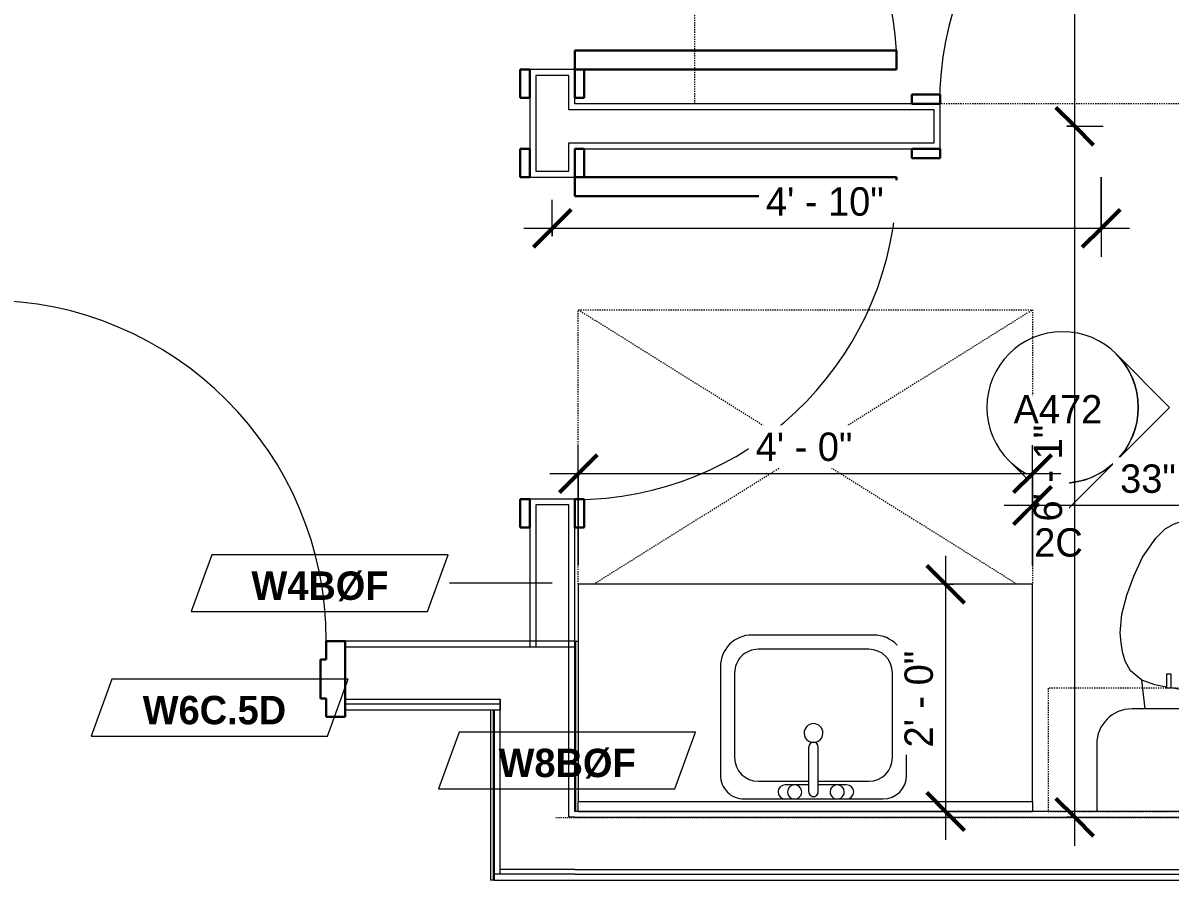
# Model space of a CAD drawing. Header units: inches. Extents: x -4010 to -1814, y 9846 to 12241.
# Drawn here: x -3125.5 to -3004.2, y 11718.1 to 11808.7 of the extents above; entities that cross this region are included whole.
import ezdxf

# ---------------------------------------------------------------- set-up
doc = ezdxf.new("R2010")
doc.units = ezdxf.units.IN
doc.header["$MEASUREMENT"] = 0
doc.linetypes.add('Dash', pattern=[0.25, 0.125, -0.125])
doc.linetypes.add('Dash 3_32_', pattern=[0.1875, 0.09375, -0.09375])
for name, color, linetype, lineweight in [('0-1', 7, 'Continuous', 5), ('0-3', 8, 'Continuous', 9), ('A-ANNO-DIMS', 211, 'Continuous', 9), ('A-ANNO-DIMS-32', 211, 'Continuous', 9), ('A-DETL-1', 90, 'Dash 3_32_', 18), ('A-DOOR-1', 7, 'Continuous', 9), ('A-DOOR-2', 10, 'Continuous', 30), ('A-DOOR-3', 31, 'Continuous', 9), ('A-DOOR-4', 31, 'Continuous', 30), ('A-DOOR-FRAM-2', 10, 'Continuous', 30), ('A-DOOR-FRAM-3', 31, 'Continuous', 30), ('A-GENM', 5, 'Continuous', 9), ('A-GENM-HDLN', 13, 'Dash', 9), ('A-WALL', 113, 'Continuous', 18), ('A-WALL-2', 250, 'Continuous', 18), ('A-WALL-3', 113, 'Continuous', 9), ('A-WALL-IDEN', 211, 'Continuous', 9), ('G-ANNO-SYMB-3', 111, 'Continuous', 9), ('I-FURN', 30, 'Continuous', 9), ('I-FURN-HDLN', 30, 'Dash', 9), ('I-WALL-3', 7, 'Continuous', 9), ('P-SANR-FIXT', 6, 'Continuous', 9), ('Q-CASE', 31, 'Continuous', 9), ('Q-CASE-1', 31, 'Dash', 9)]:
    doc.layers.add(name, color=color, linetype=linetype, lineweight=lineweight)
doc.styles.add('Century Gothic', font='ufonts.com_century-gothic.ttf', dxfattribs={"height": 3})
doc.styles.add('Century Gothic_B_1', font='GOTHICB.TTF', dxfattribs={"height": 3})
doc.dimstyles.new('OD_1__HACK_2', dxfattribs={"dimscale": 12, "dimtxt": 3.132505, "dimasz": 0.333333, "dimexe": 0.25, "dimexo": 0.166667, "dimgap": 0.041667, "dimtad": 1, "dimdec": 4, "dimrnd": 0.0625, "dimzin": 3, "dimdsep": 46, "dimlunit": 4, "dimtxsty": 'Century Gothic', "dimblk1": 'OBLIQUE', "dimblk2": 'OBLIQUE', "dimsah": 1, "dimcen": 0.09, "dimdle": 0.25, "dimazin": 0, "dimtfac": 1, "dimtdec": 4, "dimtix": 1, "dimtmove": 0, "dimatfit": 3, "dimfxl": 1, "dimtvp": 1, "dimtfill": 1, "dimfrac": 2, "dimtolj": 1, "dimtzin": 0, "dimarcsym": 2})
doc.dimstyles.new('OD_1__HACK_2_1', dxfattribs={"dimscale": 12, "dimtxt": 3.132505, "dimasz": 0.333333, "dimexe": 0.25, "dimexo": 0.166667, "dimgap": 0.041667, "dimtad": 1, "dimdec": 4, "dimrnd": 0.0625, "dimzin": 3, "dimdsep": 46, "dimlunit": 4, "dimtxsty": 'Century Gothic', "dimblk1": 'OBLIQUE', "dimblk2": 'OBLIQUE', "dimsah": 1, "dimcen": 0.09, "dimdle": 0.25, "dimazin": 0, "dimtfac": 1, "dimtdec": 4, "dimtix": 1, "dimtmove": 0, "dimatfit": 3, "dimfxl": 1, "dimtvp": 1, "dimtfill": 1, "dimfrac": 2, "dimtolj": 1, "dimtzin": 0, "dimarcsym": 2})

# ---------------------------------------------------------------- blocks, each defined once
blk = doc.blocks.new('Basic Wall _ INT - W8BØF - _5_8 GYP - 2X8 WOOD_BATT_ - 5_8 GYP_ - ___-2320145-UNIT PLANS - 2ND _ 3RD FLOOR')
at = {"layer": 'I-WALL-3'}
for p, q in [((-3067.15, 11743.36), (-3067.11, 11743.36)), ((-3067.11, 11743.36), (-3067.02, 11743.36)), ((-3067.02, 11725.36), (-3067.02, 11743.36)), ((-3067.02, 11743.36), (-3066.78, 11743.36))]:
    blk.add_line(p, q, dxfattribs=at)
blk = doc.blocks.new('Basic Wall _ INT - W8BØF - _5_8 GYP - 2X8 WOOD_BATT_ - 5_8 GYP_ - ___-2320144-UNIT PLANS - 2ND _ 3RD FLOOR')
at = {"layer": 'I-WALL-3'}
for p, q in [((-3076.06, 11736.11), (-3076.06, 11718.11)), ((-3075.77, 11736.11), (-3075.77, 11718.11)), ((-3075.77, 11718.11), (-3076.06, 11718.11)), ((-3075.69, 11718.11), (-3075.77, 11718.11)), ((-3075.65, 11718.11), (-3075.69, 11718.11))]:
    blk.add_line(p, q, dxfattribs=at)
blk = doc.blocks.new('HOLLOW METAL - UNIT DOOR-2191977-UNIT PLANS - 2ND _ 3RD FLOOR')
at = {"layer": 'A-DOOR-1'}
blk.add_arc((18, -3.875), 36, 180, 270, dxfattribs=at)
at = {"layer": 'A-DOOR-2'}
for p, q in [((16.25, -3.875), (18, -3.875)), ((16.25, -39.875), (16.25, -3.875)), ((18, -3.875), (18, -39.875)), ((18, -39.875), (16.25, -39.875))]:
    blk.add_line(p, q, dxfattribs=at)
at = {"layer": 'A-DOOR-FRAM-2'}
for p, q in [((-20, 4.125), (-18, 4.125)), ((-20, -3.875), (-20, 4.125)), ((-18, 4.125), (-18, 2.1875)), ((18, 4.125), (20, 4.125)), ((18, 2.1875), (18, 4.125)), ((20, 4.125), (20, -3.875)), ((-18, 2.1875), (-17.375, 2.1875)), ((-17.375, 2.1875), (-17.375, -1.9375)), ((17.375, 2.1875), (18, 2.1875)), ((17.375, -1.9375), (17.375, 2.1875)), ((-18, -1.9375), (-18, -3.875)), ((-17.375, -1.9375), (-18, -1.9375)), ((18, -1.9375), (17.375, -1.9375)), ((18, -3.875), (18, -1.9375)), ((-18, -3.875), (-20, -3.875)), ((20, -3.875), (18, -3.875))]:
    blk.add_line(p, q, dxfattribs=at)
blk = doc.blocks.new('CTR - 1st Phase - Common Walls_rvt-1-UNIT PLANS - 2ND _ 3RD FLOOR')
at = {"layer": 'A-WALL-2'}
for p, q in [((-3091.4, 11742.74), (-3075.65, 11742.74)), ((-3075.65, 11742.74), (-3075.02, 11742.74)), ((-3075.02, 11742.74), (-3067.77, 11742.74)), ((-3067.77, 11724.74), (-3067.77, 11742.74)), ((-3091.4, 11737.24), (-3075.65, 11737.24)), ((-3075.65, 11737.24), (-3075.02, 11737.24)), ((-3075.02, 11737.24), (-3075.02, 11736.74)), ((-3075.02, 11736.74), (-3075.02, 11737.24)), ((-3091.4, 11736.74), (-3075.65, 11736.74)), ((-3075.65, 11736.74), (-3075.02, 11736.74)), ((-3075.65, 11736.11), (-3075.02, 11736.11)), ((-3075.02, 11736.74), (-3075.02, 11736.11)), ((-3075.02, 11736.11), (-3075.02, 11736.74)), ((-3075.02, 11719.24), (-3075.02, 11736.11)), ((-3067.15, 11724.74), (-3067.77, 11724.74)), ((-3067.15, 11724.74), (-2939.34, 11724.74)), ((-3067.77, 11719.24), (-3075.02, 11719.24)), ((-3075.02, 11718.74), (-3075.02, 11719.24)), ((-3075.02, 11718.74), (-3075.02, 11719.24)), ((-3067.15, 11719.24), (-3067.77, 11719.24)), ((-3067.15, 11719.24), (-2814.4, 11719.24)), ((-3075.02, 11718.74), (-3075.65, 11718.74)), ((-3067.15, 11718.74), (-3075.02, 11718.74)), ((-3067.15, 11718.74), (-2814.4, 11718.74))]:
    blk.add_line(p, q, dxfattribs=at)
at = {"layer": 'I-WALL-3'}
for p, q in [((-3075.65, 11743.36), (-3091.4, 11743.36)), ((-3067.77, 11743.36), (-3075.65, 11743.36)), ((-3067.15, 11743.36), (-3067.77, 11743.36)), ((-3067.15, 11725.36), (-3067.15, 11743.36)), ((-3091.4, 11736.11), (-3075.65, 11736.11)), ((-3075.65, 11736.11), (-3075.65, 11718.74)), ((-2980.49, 11725.36), (-3067.15, 11725.36)), ((-3075.65, 11718.74), (-3075.65, 11718.11)), ((-3075.65, 11718.11), (-3067.15, 11718.11)), ((-3067.15, 11718.11), (-2814.4, 11718.11))]:
    blk.add_line(p, q, dxfattribs=at)
at = {"layer": '0-3', "rotation": 180}
blk.add_blockref('HOLLOW METAL - UNIT DOOR-2191977-UNIT PLANS - 2ND _ 3RD FLOOR', (-3111.4, 11739.49), dxfattribs=at)
at = {"layer": '0-3'}
for name in ['Basic Wall _ INT - W8BØF - _5_8 GYP - 2X8 WOOD_BATT_ - 5_8 GYP_ - ___-2320145-UNIT PLANS - 2ND _ 3RD FLOOR', 'Basic Wall _ INT - W8BØF - _5_8 GYP - 2X8 WOOD_BATT_ - 5_8 GYP_ - ___-2320144-UNIT PLANS - 2ND _ 3RD FLOOR']:
    blk.add_blockref(name, (0, 0), dxfattribs=at)
blk = doc.blocks.new('SWING - SINGLE - FLUSH - 2-10 x 6-8 - PRIVACY-3199407-UNIT PLANS - 2ND _ 3RD FLOOR')
at = {"layer": 'A-DOOR-3'}
blk.add_arc((17, 2.37), 34.07, 93.3657, 180, dxfattribs=at)
at = {"layer": 'A-DOOR-4'}
for p, q in [((15, 2.37), (15, 36.38)), ((17, 36.38), (15, 36.38)), ((17, 2.37), (17, 36.38)), ((17, 2.37), (15, 2.37))]:
    blk.add_line(p, q, dxfattribs=at)
at = {"layer": 'A-DOOR-FRAM-3'}
for p, q in [((-17, 3.37), (-20, 3.37)), ((-20, 3.37), (-20, 2.37)), ((-17, 2.37), (-17, 3.37)), ((20, 3.37), (17, 3.37)), ((17, 3.37), (17, 2.37)), ((20, 2.37), (20, 3.37)), ((-20, 2.37), (-17, 2.37)), ((17, 2.37), (20, 2.37)), ((-17, -2.38), (-20, -2.38)), ((-20, -2.38), (-20, -3.38)), ((-17, -3.38), (-17, -2.38)), ((20, -2.38), (17, -2.38)), ((17, -2.38), (17, -3.38)), ((20, -3.38), (20, -2.38)), ((-20, -3.38), (-17, -3.38)), ((17, -3.38), (20, -3.38))]:
    blk.add_line(p, q, dxfattribs=at)
blk = doc.blocks.new('Bed-Standard - Queen 60_ x 79_-3761504-UNIT PLANS - 2ND _ 3RD FLOOR')
at = {"layer": 'I-FURN-HDLN'}
for p, q in [((-55.31, 77.3), (-7.94, 77.3)), ((-55.31, 17.36), (-55.31, 51.36))]:
    blk.add_line(p, q, dxfattribs=at)
blk = doc.blocks.new('M_Sink Vanity-Square - 500 x 440mm-1352614-UNIT PLANS - 2ND _ 3RD FLOOR')
at = {"layer": 'P-SANR-FIXT'}
for p, q in [((7.96, 7.09), (-6.72, 7.09)), ((3.62, 7.09), (-2.88, 7.09)), ((0.12, 6.33), (0.12, 1.59)), ((1.12, 6.33), (1.12, 1.59)), ((0.12, 5.22), (-5.22, 5.22)), ((-2.88, 5.59), (0.12, 5.59)), ((1.12, 5.59), (3.62, 5.59)), ((6.46, 5.22), (1.12, 5.22)), ((-9.22, 4.59), (-9.22, -6.73)), ((10.46, -6.91), (10.46, 4.59)), ((-7.72, 2.72), (-7.72, -6.23)), ((8.96, -6.23), (8.96, 2.72)), ((-5.22, -8.73), (6.46, -8.73)), ((-5.72, -10.23), (7.14, -10.23))]:
    blk.add_line(p, q, dxfattribs=at)
for centre, radius, start, end in [((-6.72, 4.59), 2.5, 90, 180), ((-2.88, 6.34), 0.75, 90, 270), ((-1.88, 6.34), 0.75, 360, 180), ((-1.88, 6.34), 0.75, 180, 0), ((0.62, 6.33), 0.5, 360, 180), ((2.62, 6.34), 0.75, 360, 180), ((2.62, 6.34), 0.75, 180, 360), ((3.62, 6.34), 0.75, 270, 90), ((7.96, 4.59), 2.5, 360, 90), ((-5.22, 2.72), 2.5, 90, 180), ((6.46, 2.72), 2.5, 0, 90), ((0.62, 1.59), 0.5, 180, 0), ((0.62, 0.13), 1, 360, 180), ((0.62, 0.13), 1, 180, 0), ((-5.72, -6.73), 3.5, 180, 270), ((-5.22, -6.23), 2.5, 180, 270), ((6.46, -6.23), 2.5, 270, 0), ((7.14, -6.91), 3.32, 270, 0)]:
    blk.add_arc(centre, radius, start, end, dxfattribs=at)
blk = doc.blocks.new('Toilet-Domestic-3D - Toilet-Domestic-3D-3234795-UNIT PLANS - 2ND _ 3RD FLOOR')
at = {"layer": 'P-SANR-FIXT'}
for p, q in [((-3.74, 10), (-2.74, 11)), ((-2.74, 11), (-1.87, 11.5)), ((-1.87, 11.5), (-0.5, 12)), ((-0.5, 12), (0.5, 12)), ((0.5, 12), (1.87, 11.5)), ((1.87, 11.5), (2.74, 11)), ((2.74, 11), (3.74, 10)), ((-5.13, 8), (-3.74, 10)), ((3.74, 10), (5.13, 8)), ((-6.06, 6), (-5.13, 8)), ((5.13, 8), (6.06, 6)), ((-6.79, 4), (-6.06, 6)), ((6.06, 6), (6.79, 4)), ((-7.33, 1.99), (-6.79, 4)), ((6.79, 4), (7.33, 1.99)), ((-7.5, 0), (-7.33, 1.99)), ((7.33, 1.99), (7.5, 0)), ((-7.41, -1), (-7.5, 0)), ((-7.24, -2), (-7.41, -1)), ((7.41, -1), (7.24, -2)), ((7.5, 0), (7.41, -1)), ((-6.97, -3), (-7.24, -2)), ((7.24, -2), (6.97, -3)), ((-6.4, -4), (-6.97, -3)), ((6.97, -3), (6.4, -4)), ((-5.21, -5), (-6.4, -4)), ((6.4, -4), (5.21, -5)), ((-3.84, -5.5), (-5.21, -5)), ((-4.86, -8.02), (-5.21, -5)), ((-2.61, -5.72), (-3.84, -5.5)), ((-1, -6), (-2.13, -5.8)), ((1, -6), (-1, -6)), ((1.89, -5.84), (1, -6)), ((3.84, -5.5), (2.37, -5.76)), ((5.21, -5), (3.84, -5.5)), ((4.86, -8.02), (5.21, -5)), ((6.25, -8.02), (-6.25, -8.02)), ((-9.98, -11.75), (-9.98, -18.86)), ((9.98, -18.86), (9.98, -11.75))]:
    blk.add_line(p, q, dxfattribs=at)
for centre, start, end in [((-6.25, -11.75), 90, 180), ((6.25, -11.75), 0, 90)]:
    blk.add_arc(centre, 3.73, start, end, dxfattribs=at)
blk = doc.blocks.new('Bath Vanity - Bath Vanity 48_-2551079-UNIT PLANS - 2ND _ 3RD FLOOR')
at = {"layer": 'Q-CASE'}
for p, q in [((-23.26, -1), (-23.26, -24)), ((24.74, -24), (24.74, -1)), ((-23.26, -24), (24.74, -24))]:
    blk.add_line(p, q, dxfattribs=at)
blk = doc.blocks.new('ADA Clearances - 30_x48_-V41-UNIT PLANS - 2ND _ 3RD FLOOR')
at = {"layer": 'A-GENM-HDLN'}
for p, q in [((15, 24), (-14, -22.41)), ((-14, 24), (-8, 24)), ((-5, 24), (15, 24)), ((15, 24), (15, -24)), ((-14, 22.41), (15, -24)), ((15, -24), (-14, -24))]:
    blk.add_line(p, q, dxfattribs=at)
blk = doc.blocks.new('BATHROOM MIRROR - BATHROOM MIRROR 48_-3124766-UNIT PLANS - 2ND _ 3RD FLOOR')
at = {"layer": 'Q-CASE'}
for p, q in [((24.74, 24), (-23.26, 24)), ((-23.26, 23), (-23.26, 24)), ((24.74, 24), (24.74, 23)), ((-23.26, 23), (24.74, 23))]:
    blk.add_line(p, q, dxfattribs=at)
blk = doc.blocks.new('300 Series Wall Hung Cabinet_326 - 30_-2909952-UNIT PLANS - 2ND _ 3RD FLOOR')
at = {"layer": 'Q-CASE'}
for p, q in [((-2.5, -13.19), (-2.01, -13.19)), ((-2.5, -13.19), (-2.5, -14.69)), ((-2.01, -14.69), (-2.01, -13.19)), ((2, -13.19), (2.49, -13.19)), ((2, -13.19), (2, -14.69)), ((2.49, -14.69), (2.49, -13.19)), ((-2.5, -14.69), (-2.01, -14.69)), ((2, -14.69), (2.49, -14.69))]:
    blk.add_line(p, q, dxfattribs=at)
at = {"layer": 'Q-CASE-1'}
for p, q in [((15, -0.19), (-15, -0.19)), ((-15, -0.19), (-15, -13.19)), ((15, -13.19), (15, -0.19)), ((-15, -13.19), (15, -13.19))]:
    blk.add_line(p, q, dxfattribs=at)
blk = doc.blocks.new('SWING - SINGLE - FLUSH - 2-10 x 6-8 - PRIVACY-3199405-UNIT PLANS - 2ND _ 3RD FLOOR')
at = {"layer": 'A-DOOR-3'}
blk.add_arc((17, -2.37), 34.07, 180, 266.6343, dxfattribs=at)
at = {"layer": 'A-DOOR-4'}
for p, q in [((15, -2.37), (15, -36.38)), ((17, -2.37), (15, -2.37)), ((17, -2.37), (17, -36.38)), ((17, -36.38), (15, -36.38))]:
    blk.add_line(p, q, dxfattribs=at)
at = {"layer": 'A-DOOR-FRAM-3'}
for p, q in [((-20, 2.38), (-20, 3.38)), ((-20, 3.38), (-17, 3.38)), ((-17, 3.38), (-17, 2.38)), ((17, 2.38), (17, 3.38)), ((17, 3.38), (20, 3.38)), ((20, 3.38), (20, 2.38)), ((-17, 2.38), (-20, 2.38)), ((20, 2.38), (17, 2.38)), ((-20, -2.37), (-17, -2.37)), ((-20, -3.37), (-20, -2.37)), ((-17, -2.37), (-17, -3.37)), ((17, -2.37), (20, -2.37)), ((17, -3.37), (17, -2.37)), ((20, -2.37), (20, -3.37)), ((-17, -3.37), (-20, -3.37)), ((20, -3.37), (17, -3.37))]:
    blk.add_line(p, q, dxfattribs=at)
blk = doc.blocks.new('Elevation - Filled Arrow-152140-UNIT PLANS - 2ND _ 3RD FLOOR')
at = {"layer": 'G-ANNO-SYMB-3'}
for start, end in [(360, 180), (180, 360)]:
    blk.add_arc((0, 0), 0.25, start, end, dxfattribs=at)
blk = doc.blocks.new('Elevation - Filled Arrow-151867-UNIT PLANS - 2ND _ 3RD FLOOR')
at = {"layer": 'G-ANNO-SYMB-3'}
for p, q in [((0, 0.3536), (-0.1768, 0.1768)), ((0.1768, 0.1768), (0, 0.3536))]:
    blk.add_line(p, q, dxfattribs=at)
blk.add_arc((0, 0), 0.25, 45, 135, dxfattribs=at)
blk = doc.blocks.new('DIMBLOCK159-UNIT PLANS - 2ND _ 3RD FLOOR')
at = {"layer": 'A-ANNO-DIMS-32', "lineweight": 50}
for p, q in [((-3014.31, 11797.74), (-3016.31, 11799.74)), ((-3014.31, 11797.74), (-3012.31, 11795.74)), ((-3014.31, 11724.74), (-3016.31, 11726.74)), ((-3014.31, 11724.74), (-3012.31, 11722.74))]:
    blk.add_line(p, q, dxfattribs=at)
at = {"layer": 'A-ANNO-DIMS-32'}
for p, q in [((-3015.14, 11797.74), (-3011.31, 11797.74)), ((-3014.31, 11797.74), (-3015.14, 11797.74)), ((-3014.31, 11721.74), (-3014.31, 11797.74)), ((-3015.14, 11724.74), (-3011.31, 11724.74)), ((-3014.31, 11724.74), (-3015.14, 11724.74))]:
    blk.add_line(p, q, dxfattribs=at)
at = {"layer": 'A-ANNO-DIMS-32', "color": 0, "insert": (-3018.65, 11755.99), "char_height": 3, "width": 12.5897, "attachment_point": 1, "rotation": 90, "line_spacing_factor": 0.984502, "style": 'Century Gothic', "bg_fill": 3, "box_fill_scale": 1.25, "bg_fill_color": 256, "bg_fill_true_color": 13158600, "bg_fill_transparency": 0}
blk.add_mtext('6\' - 1"', dxfattribs=at)
blk = doc.blocks.new('_Oblique')
at = {"color": 0, "linetype": 'ByBlock', "lineweight": -2}
blk.add_line((-0.5, -0.5), (0.5, 0.5), dxfattribs=at)
blk = doc.blocks.new('DIMBLOCK160-UNIT PLANS - 2ND _ 3RD FLOOR')
at = {"layer": 'A-ANNO-DIMS-32', "lineweight": 50}
for p, q in [((-3014.31, 11916.74), (-3016.31, 11918.74)), ((-3014.31, 11916.74), (-3012.31, 11914.74)), ((-3014.31, 11797.74), (-3016.31, 11799.74)), ((-3014.31, 11797.74), (-3012.31, 11795.74))]:
    blk.add_line(p, q, dxfattribs=at)
at = {"layer": 'A-ANNO-DIMS-32'}
for p, q in [((-3015.14, 11916.74), (-3011.31, 11916.74)), ((-3014.31, 11916.74), (-3015.14, 11916.74)), ((-3014.31, 11797.74), (-3014.31, 11916.74)), ((-3015.14, 11797.74), (-3011.31, 11797.74)), ((-3014.31, 11797.74), (-3015.14, 11797.74))]:
    blk.add_line(p, q, dxfattribs=at)
at = {"layer": 'A-ANNO-DIMS-32', "color": 0, "insert": (-3018.65, 11850.83), "char_height": 3, "width": 15.394, "attachment_point": 1, "rotation": 90, "line_spacing_factor": 0.984502, "style": 'Century Gothic', "bg_fill": 3, "box_fill_scale": 1.25, "bg_fill_color": 256, "bg_fill_true_color": 13158600, "bg_fill_transparency": 0}
blk.add_mtext('9\' - 11"', dxfattribs=at)
blk = doc.blocks.new('DIMBLOCK167-UNIT PLANS - 2ND _ 3RD FLOOR')
at = {"layer": 'A-ANNO-DIMS-32'}
for p, q in [((-3011.52, 11792.36), (-3011.52, 11783.96)), ((-3011.52, 11786.96), (-3011.52, 11792.36)), ((-3069.52, 11786.13), (-3069.52, 11789.96)), ((-3008.52, 11786.96), (-3072.52, 11786.96)), ((-3069.52, 11786.96), (-3069.52, 11786.13))]:
    blk.add_line(p, q, dxfattribs=at)
at = {"layer": 'A-ANNO-DIMS-32', "lineweight": 50}
for p, q in [((-3069.52, 11786.96), (-3067.52, 11788.96)), ((-3011.52, 11786.96), (-3009.52, 11788.96)), ((-3069.52, 11786.96), (-3071.52, 11784.96)), ((-3011.52, 11786.96), (-3013.52, 11784.96))]:
    blk.add_line(p, q, dxfattribs=at)
at = {"layer": 'A-ANNO-DIMS-32', "color": 0, "insert": (-3046.94, 11791.3), "char_height": 3, "width": 15.394, "attachment_point": 1, "line_spacing_factor": 0.984502, "style": 'Century Gothic', "bg_fill": 3, "box_fill_scale": 1.25, "bg_fill_color": 256, "bg_fill_true_color": 13158600, "bg_fill_transparency": 0}
blk.add_mtext('4\' - 10"', dxfattribs=at)
blk = doc.blocks.new('DIMBLOCK212-UNIT PLANS - 2ND _ 3RD FLOOR')
at = {"layer": 'A-ANNO-DIMS-32'}
for p, q in [((-3066.77, 11751.36), (-3066.77, 11764.04)), ((-3018.77, 11751.36), (-3018.77, 11764.04)), ((-3015.77, 11761.04), (-3069.77, 11761.04)), ((-3066.77, 11761.04), (-3066.77, 11751.36)), ((-3018.77, 11761.04), (-3018.77, 11751.36))]:
    blk.add_line(p, q, dxfattribs=at)
at = {"layer": 'A-ANNO-DIMS-32', "lineweight": 50}
for p, q in [((-3066.77, 11761.04), (-3064.77, 11763.04)), ((-3018.77, 11761.04), (-3016.77, 11763.04)), ((-3066.77, 11761.04), (-3068.77, 11759.04)), ((-3018.77, 11761.04), (-3020.77, 11759.04))]:
    blk.add_line(p, q, dxfattribs=at)
at = {"layer": 'A-ANNO-DIMS-32', "color": 0, "insert": (-3048.02, 11765.39), "char_height": 3, "width": 12.5897, "attachment_point": 1, "line_spacing_factor": 0.984502, "style": 'Century Gothic', "bg_fill": 3, "box_fill_scale": 1.25, "bg_fill_color": 256, "bg_fill_true_color": 13158600, "bg_fill_transparency": 0}
blk.add_mtext('4\' - 0"', dxfattribs=at)
blk = doc.blocks.new('DIMBLOCK213-UNIT PLANS - 2ND _ 3RD FLOOR')
at = {"layer": 'A-ANNO-DIMS-32'}
for p, q in [((-3027.95, 11752.36), (-3027.95, 11722.36)), ((-3027.12, 11749.36), (-3030.95, 11749.36)), ((-3027.95, 11749.36), (-3027.12, 11749.36)), ((-3027.12, 11725.36), (-3030.95, 11725.36)), ((-3027.95, 11725.36), (-3027.12, 11725.36))]:
    blk.add_line(p, q, dxfattribs=at)
at = {"layer": 'A-ANNO-DIMS-32', "lineweight": 50}
for p, q in [((-3027.95, 11749.36), (-3029.95, 11751.36)), ((-3027.95, 11749.36), (-3025.95, 11747.36)), ((-3027.95, 11725.36), (-3029.95, 11727.36)), ((-3027.95, 11725.36), (-3025.95, 11723.36))]:
    blk.add_line(p, q, dxfattribs=at)
at = {"layer": 'A-ANNO-DIMS-32', "color": 0, "insert": (-3032.3, 11732.12), "char_height": 3, "width": 12.5897, "attachment_point": 1, "rotation": 90, "line_spacing_factor": 0.984502, "style": 'Century Gothic', "bg_fill": 3, "box_fill_scale": 1.25, "bg_fill_color": 256, "bg_fill_true_color": 13158600, "bg_fill_transparency": 0}
blk.add_mtext('2\' - 0"', dxfattribs=at)
blk = doc.blocks.new('DIMBLOCK374-UNIT PLANS - 2ND _ 3RD FLOOR')
at = {"layer": 'A-ANNO-DIMS-32'}
for p, q in [((-3018.77, 11751.37), (-3018.77, 11760.68)), ((-2985.24, 11756.85), (-2985.24, 11760.68)), ((-2982.24, 11757.68), (-3021.77, 11757.68)), ((-3018.77, 11757.68), (-3018.77, 11751.37)), ((-2985.24, 11757.68), (-2985.24, 11756.85))]:
    blk.add_line(p, q, dxfattribs=at)
at = {"layer": 'A-ANNO-DIMS-32', "lineweight": 50}
for p, q in [((-3018.77, 11757.68), (-3016.77, 11759.68)), ((-2985.24, 11757.68), (-2983.24, 11759.68)), ((-3018.77, 11757.68), (-3020.77, 11755.68)), ((-2985.24, 11757.68), (-2987.24, 11755.68))]:
    blk.add_line(p, q, dxfattribs=at)
at = {"layer": 'A-ANNO-DIMS-32', "color": 0, "insert": (-3009.51, 11762.02), "char_height": 3, "width": 18.0194, "attachment_point": 1, "line_spacing_factor": 0.984502, "style": 'Century Gothic', "bg_fill": 3, "box_fill_scale": 1.25, "bg_fill_color": 256, "bg_fill_true_color": 13158600, "bg_fill_transparency": 0}
blk.add_mtext('33" MIN', dxfattribs=at)
blk = doc.blocks.new('Wall Tag - Arch Wall-3956453-UNIT PLANS - 2ND _ 3RD FLOOR')
at = {"layer": 'A-WALL-IDEN'}
for p, q in [((-0.3561, 0.0937), (-0.4244, -0.0937)), ((0.4244, 0.0937), (-0.3561, 0.0937)), ((0.3561, -0.0937), (0.4244, 0.0937)), ((-0.4244, -0.0937), (0.3561, -0.0937))]:
    blk.add_line(p, q, dxfattribs=at)

msp = doc.modelspace()

# ---------------------------------------------------------------- linework, layer by layer
at = {"layer": 'A-DETL-1'}
msp.add_line((-3069.16194, 11724.7394), (-2941.48929, 11724.7394), dxfattribs=at)
at = {"layer": 'A-WALL'}
for p, q in [((-3071.27374, 11803.1144), (-3071.27374, 11792.9894)), ((-3067.77374, 11803.1144), (-3071.27374, 11803.1144)), ((-3067.77374, 11799.4894), (-3067.77374, 11803.1144)), ((-3029.14874, 11799.4894), (-3067.77374, 11799.4894)), ((-3029.14874, 11795.9894), (-3029.14874, 11799.4894)), ((-3067.77374, 11792.9894), (-3067.77374, 11795.9894)), ((-3067.77374, 11795.9894), (-3029.14874, 11795.9894)), ((-3071.27374, 11792.9894), (-3067.77374, 11792.9894)), ((-3071.27374, 11757.7394), (-3071.27374, 11742.74399)), ((-3067.77374, 11757.7394), (-3071.27374, 11757.7394)), ((-3067.77374, 11742.74399), (-3067.77374, 11757.7394))]:
    msp.add_line(p, q, dxfattribs=at)
at = {"layer": 'A-WALL-3'}
for p, q in [((-3067.14874, 11803.7394), (-3071.89874, 11803.7394)), ((-3071.89874, 11803.7394), (-3071.89874, 11792.3644)), ((-3067.14874, 11800.1144), (-3067.14874, 11803.7394)), ((-3028.52374, 11800.1144), (-3067.14874, 11800.1144)), ((-3028.52374, 11795.3644), (-3028.52374, 11800.1144)), ((-3067.14874, 11792.3644), (-3067.14874, 11795.3644)), ((-3067.14874, 11795.3644), (-3028.52374, 11795.3644)), ((-3071.89874, 11792.3644), (-3067.14874, 11792.3644)), ((-3067.14874, 11758.3644), (-3071.89874, 11758.3644)), ((-3071.89874, 11758.3644), (-3071.89874, 11742.74399)), ((-3067.14874, 11742.74399), (-3067.14874, 11758.3644)), ((-3071.89874, 11742.74399), (-3067.14874, 11742.74399))]:
    msp.add_line(p, q, dxfattribs=at)

# ---------------------------------------------------------------- block references
at = {"layer": '0-1'}
msp.add_blockref('CTR - 1st Phase - Common Walls_rvt-1-UNIT PLANS - 2ND _ 3RD FLOOR', (0, 0), dxfattribs=at)
at = {"layer": 'A-DOOR-3'}
for name, p, rotation in [('SWING - SINGLE - FLUSH - 2-10 x 6-8 - PRIVACY-3199407-UNIT PLANS - 2ND _ 3RD FLOOR', (-3069.52374, 11820.7394), 269.9999999999676), ('SWING - SINGLE - FLUSH - 2-10 x 6-8 - PRIVACY-3199405-UNIT PLANS - 2ND _ 3RD FLOOR', (-3069.52374, 11775.3644), 89.99999999996759)]:
    msp.add_blockref(name, p, dxfattribs=dict(at, rotation=rotation))
msp.add_blockref('SWING - SINGLE - FLUSH - 2-10 x 6-8 - PRIVACY-3199407-UNIT PLANS - 2ND _ 3RD FLOOR', (-3011.52374, 11797.7394), dxfattribs=at)
at = {"layer": 'A-GENM', "rotation": 90.000000000057}
msp.add_blockref('ADA Clearances - 30_x48_-V41-UNIT PLANS - 2ND _ 3RD FLOOR', (-3042.77374, 11763.36899), dxfattribs=at)
at = {"layer": 'A-WALL-IDEN', "xscale": 31.99999999999999, "yscale": 31.99999999999999, "zscale": 31.99999999999999}
for p in [(-3094.0986, 11749.46568), (-3104.66749, 11736.32138), (-3067.98072, 11730.7394)]:
    msp.add_blockref('Wall Tag - Arch Wall-3956453-UNIT PLANS - 2ND _ 3RD FLOOR', p, dxfattribs=at)
at = {"layer": 'G-ANNO-SYMB-3', "xscale": 31.99999999999999, "yscale": 31.99999999999999, "zscale": 31.99999999999999}
msp.add_blockref('Elevation - Filled Arrow-152140-UNIT PLANS - 2ND _ 3RD FLOOR', (-3015.59435, 11768.04459), dxfattribs=at)
at = {"layer": 'G-ANNO-SYMB-3', "extrusion": (0, 0, -1), "xscale": 31.99999999999999, "yscale": 31.99999999999999, "zscale": 31.99999999999999}
for rotation in [90.0000000000043, 180]:
    msp.add_blockref('Elevation - Filled Arrow-151867-UNIT PLANS - 2ND _ 3RD FLOOR', (3015.59435, 11768.04459), dxfattribs=dict(at, rotation=rotation))
at = {"layer": 'I-FURN', "rotation": 89.9999999999713}
msp.add_blockref('Bed-Standard - Queen 60_ x 79_-3761504-UNIT PLANS - 2ND _ 3RD FLOOR', (-2977.16474, 11855.42587), dxfattribs=at)
at = {"layer": 'P-SANR-FIXT'}
msp.add_blockref('Toilet-Domestic-3D - Toilet-Domestic-3D-3234795-UNIT PLANS - 2ND _ 3RD FLOOR', (-3002.00444, 11744.22021), dxfattribs=at)
at = {"layer": 'P-SANR-FIXT', "rotation": 180}
msp.add_blockref('M_Sink Vanity-Square - 500 x 440mm-1352614-UNIT PLANS - 2ND _ 3RD FLOOR', (-3041.29425, 11733.76814), dxfattribs=at)
at = {"layer": 'Q-CASE', "rotation": 180}
for name, p in [('Bath Vanity - Bath Vanity 48_-2551079-UNIT PLANS - 2ND _ 3RD FLOOR', (-3042.03603, 11725.3644)), ('300 Series Wall Hung Cabinet_326 - 30_-2909952-UNIT PLANS - 2ND _ 3RD FLOOR', (-3002.12944, 11725.18149)), ('BATHROOM MIRROR - BATHROOM MIRROR 48_-3124766-UNIT PLANS - 2ND _ 3RD FLOOR', (-3042.03603, 11749.36899))]:
    msp.add_blockref(name, p, dxfattribs=at)

# ---------------------------------------------------------------- texts
at = {"layer": 'A-WALL-IDEN', "char_height": 3, "attachment_point": 1, "style": 'Century Gothic_B_1'}
for s, insert, width in [('W4BØF', (-3101.31452, 11750.71321), 17.372), ('W6C.5D', (-3112.80309, 11737.56891), 19.594), ('W8BØF', (-3075.19664, 11731.98693), 17.372)]:
    msp.add_mtext(s, dxfattribs=dict(at, insert=insert, width=width))
at = {"layer": 'G-ANNO-SYMB-3', "char_height": 3, "attachment_point": 1, "style": 'Century Gothic'}
for s, insert, width in [('A472', (-3020.77029, 11769.35102), 12.221), ('2C', (-3018.58822, 11755.27793), 6.969)]:
    msp.add_mtext(s, dxfattribs=dict(at, insert=insert, width=width))

# ---------------------------------------------------------------- next in the draw order: dimensions: what is measured, and where the dimension line sits
at = {"layer": 'A-ANNO-DIMS'}
dim = msp.add_linear_dim(base=(-3014.30723, 11797.7394), p1=(-3017.13566, 11724.7394), p2=(-3017.13566, 11797.7394), angle=90, dimstyle='OD_1__HACK_2', override={"dimpost": '<>', "dimfxl": 73}, dxfattribs=at)
dim.commit()
dim.dimension.update_dxf_attribs({"geometry": 'DIMBLOCK159-UNIT PLANS - 2ND _ 3RD FLOOR', "text_midpoint": (-3016.38269, 11761.2394)})

# ---------------------------------------------------------------- next in the draw order: dimensions: what is measured, and where the dimension line sits
dim = msp.add_linear_dim(base=(-3014.30723, 11916.7394), p1=(-3017.13566, 11797.7394), p2=(-3017.13566, 11916.7394), angle=90, dimstyle='OD_1__HACK_2', override={"dimpost": '<>', "dimfxl": 119}, dxfattribs=at)
dim.commit()
dim.dimension.update_dxf_attribs({"geometry": 'DIMBLOCK160-UNIT PLANS - 2ND _ 3RD FLOOR', "text_midpoint": (-3016.38269, 11857.2394)})
for base, p1, p2, override, picture, middle in [((-3069.52374, 11786.95767), (-3011.52374, 11794.3644), (-3069.52374, 11784.12925), {"dimpost": '<>', "dimfxl": 58.896165}, 'DIMBLOCK167-UNIT PLANS - 2ND _ 3RD FLOOR', (-3040.52374, 11789.03313)), ((-3066.77374, 11761.04296), (-3018.77374, 11749.3644), (-3066.77374, 11749.3644), {"dimpost": '<>', "dimfxl": 48}, 'DIMBLOCK212-UNIT PLANS - 2ND _ 3RD FLOOR', (-3042.77374, 11763.11842))]:
    dim = msp.add_linear_dim(base=base, p1=p1, p2=p2, dimstyle='OD_1__HACK_2', override=override, dxfattribs=at)
    dim.commit()
    dim.dimension.update_dxf_attribs({"geometry": picture, "text_midpoint": middle})

# ---------------------------------------------------------------- next in the draw order: linework, layer by layer
at = {"layer": 'A-WALL-IDEN'}
msp.add_line((-3069.52374, 11749.46568), (-3080.36689, 11749.46568), dxfattribs=at)

# ---------------------------------------------------------------- next in the draw order: dimensions: what is measured, and where the dimension line sits
at = {"layer": 'A-ANNO-DIMS'}
dim = msp.add_linear_dim(base=(-3018.77374, 11757.67795), p1=(-2985.23515, 11754.84952), p2=(-3018.77374, 11749.36899), text='33" MIN', dimstyle='OD_1__HACK_2_1', override={"dimpost": '<>', "dimfxl": 33.983427}, dxfattribs=at)
dim.commit()
dim.dimension.update_dxf_attribs({"geometry": 'DIMBLOCK374-UNIT PLANS - 2ND _ 3RD FLOOR', "text_midpoint": (-3002.00444, 11759.75341)})
dim = msp.add_linear_dim(base=(-3027.95019, 11725.3644), p1=(-3025.12176, 11749.3644), p2=(-3025.12176, 11725.3644), angle=90, dimstyle='OD_1__HACK_2', override={"dimpost": '<>', "dimfxl": 24}, dxfattribs=at)
dim.commit()
dim.dimension.update_dxf_attribs({"geometry": 'DIMBLOCK213-UNIT PLANS - 2ND _ 3RD FLOOR', "text_midpoint": (-3030.02565, 11737.3644)})

doc.saveas('drawing.dxf')
